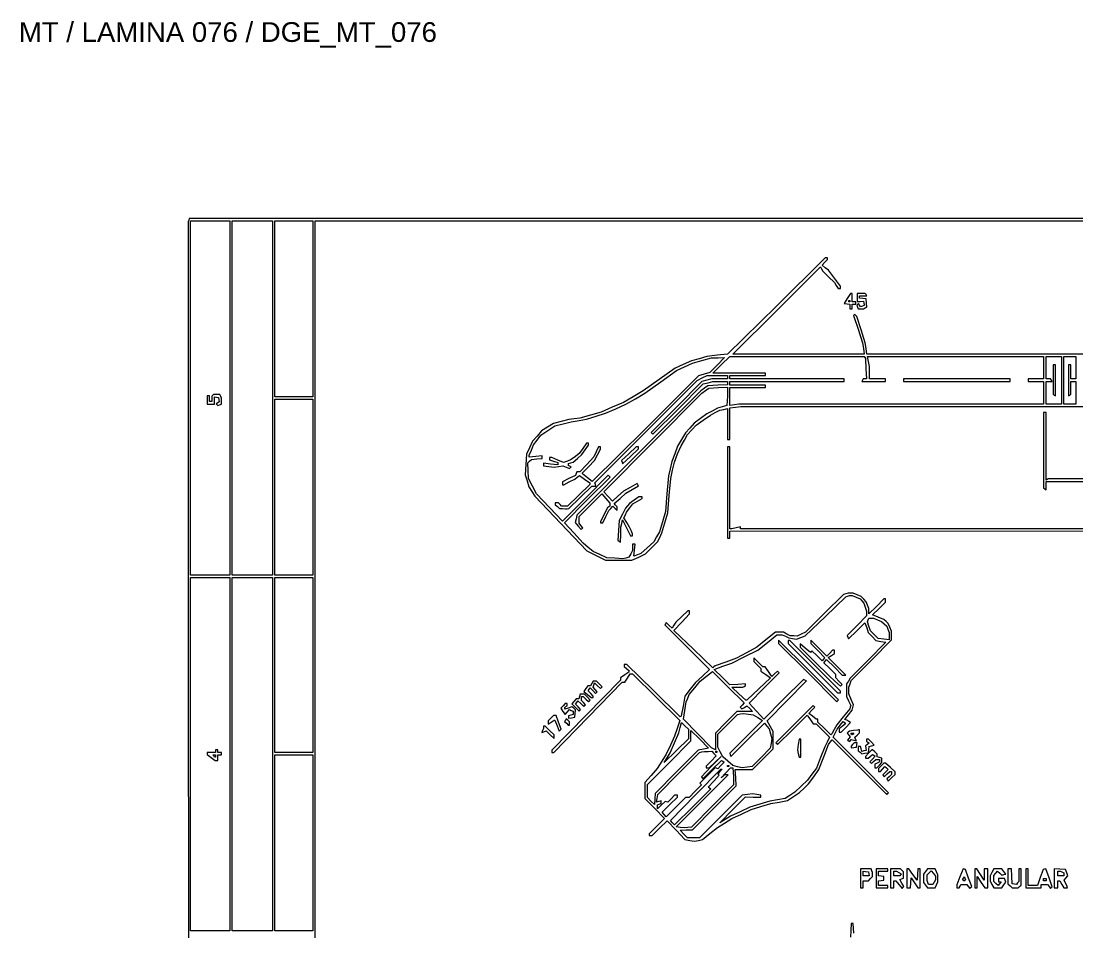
# Paper-space layout 'AN-20-DGE-076' of a CAD drawing. Header units: metres, sheet in millimetres. Extents: x 12 to 194, y 4 to 291.
# Drawn here: x 12.2 to 124.6, y 194.4 to 291.3 of the extents above; entities that cross this region are included whole.
import ezdxf

# ---------------------------------------------------------------- set-up
doc = ezdxf.new("R2010")
doc.units = ezdxf.units.M
doc.layers.add('DGE_CONTORNOS', color=7, linetype='Continuous', lineweight=0)
doc.layers.add('DGE_DATOS', color=7, linetype='Continuous', lineweight=0)
doc.styles.add('DGE_ARIAL', font='arial.ttf')

# ---------------------------------------------------------------- blocks, each defined once
blk = doc.blocks.new('LP_REF_DGE_MT_076')
at = {"layer": 'DGE_CONTORNOS'}
for points in [[(30.08, 270.09), (30.02, 269.93), (30.05, 147.57), (30.09, 25.21), (111.95, 25.17), (193.81, 25.14), (193.81, 147.7), (193.81, 270.25), (111.98, 270.25), (30.14, 270.25)], [(34.45, 251.15), (34.45, 232.31), (32.36, 232.31), (30.28, 232.31), (30.28, 251.15), (30.28, 270), (32.36, 270), (34.45, 270)], [(39, 251.15), (39, 232.31), (36.85, 232.31), (34.7, 232.31), (34.7, 251.15), (34.7, 270), (36.85, 270), (39, 270)], [(43.3, 260.64), (43.3, 251.28), (41.28, 251.28), (39.26, 251.28), (39.26, 260.64), (39.26, 270), (41.28, 270), (43.3, 270)], [(193.56, 165.78), (193.56, 61.57), (118.56, 61.57), (43.56, 61.57), (43.56, 165.78), (43.56, 270), (118.56, 270), (193.56, 270)], [(100.19, 261.74), (99.84, 261.21), (100.16, 261.17), (100.47, 261.13), (100.47, 260.88), (100.47, 260.64), (100.6, 260.64), (100.72, 260.64), (100.72, 260.89), (100.72, 261.14), (100.91, 261.14), (101.1, 261.14), (101.1, 261.27), (101.1, 261.4), (100.91, 261.4), (100.72, 261.4), (100.72, 261.84), (100.72, 262.28), (100.63, 262.28), (100.53, 262.28)], [(101.23, 261.85), (101.23, 261.41), (101.57, 261.44), (101.91, 261.46), (101.96, 261.24), (102.01, 261.02), (101.79, 260.93), (101.58, 260.85), (101.48, 261.03), (101.37, 261.2), (101.28, 261.11), (101.2, 261.03), (101.27, 260.83), (101.35, 260.64), (101.64, 260.64), (101.92, 260.64), (102.09, 260.75), (102.26, 260.85), (102.22, 261.28), (102.18, 261.71), (101.83, 261.75), (101.48, 261.79), (101.48, 261.91), (101.48, 262.03), (101.87, 262.03), (102.26, 262.03), (102.18, 262.16), (102.1, 262.28), (101.66, 262.28), (101.23, 262.28)], [(100.47, 261.46), (100.47, 261.4), (100.41, 261.4), (100.34, 261.4), (100.34, 261.46), (100.34, 261.52), (100.41, 261.52), (100.47, 261.52)], [(86.33, 254.66), (85.54, 253.86), (84.94, 253.69), (84.34, 253.52), (78.69, 247.89), (73.04, 242.26), (72.53, 242.67), (72.01, 243.08), (72.01, 243.14), (72.01, 243.19), (72.65, 243.85), (73.29, 244.51), (73.6, 245.11), (73.91, 245.7), (73.91, 245.84), (73.91, 245.97), (73.8, 245.97), (73.7, 245.97), (73.46, 245.43), (73.21, 244.9), (72.47, 244.1), (71.73, 243.31), (71.57, 243.31), (71.41, 243.31), (71.34, 243.12), (71.26, 242.93), (70.56, 242.59), (69.86, 242.25), (69.86, 242.08), (69.86, 241.92), (69.93, 241.92), (70, 241.92), (70.59, 242.23), (71.19, 242.53), (71.44, 242.72), (71.69, 242.91), (72.23, 242.52), (72.77, 242.13), (72.77, 242.05), (72.77, 241.97), (71.59, 240.8), (70.4, 239.64), (70.09, 239.64), (69.77, 239.64), (69.61, 239.83), (69.45, 240.02), (69.28, 240.02), (69.1, 240.02), (69.1, 239.92), (69.1, 239.81), (69.33, 239.61), (69.55, 239.41), (69.86, 239.39), (70.18, 239.36), (70.35, 239.38), (70.53, 239.39), (71.75, 240.59), (72.98, 241.79), (73.2, 241.79), (73.43, 241.79), (73.37, 241.96), (73.3, 242.13), (78.76, 247.58), (84.22, 253.02), (84.75, 253.29), (85.28, 253.55), (86.36, 253.55), (87.44, 253.55), (87.44, 253.37), (87.44, 253.18), (86.61, 253.18), (85.78, 253.18), (85.24, 253.04), (84.7, 252.9), (82, 250.2), (79.3, 247.49), (79.39, 247.4), (79.48, 247.31), (82.17, 249.98), (84.85, 252.65), (85.36, 252.78), (85.86, 252.92), (86.65, 252.92), (87.44, 252.92), (87.44, 252.75), (87.44, 252.57), (86.39, 252.52), (85.34, 252.46), (84.97, 252.2), (84.6, 251.93), (77.99, 245.31), (71.39, 238.69), (71.31, 238.3), (71.23, 237.91), (71.55, 237.54), (71.86, 237.18), (71.96, 237.27), (72.05, 237.36), (71.84, 237.6), (71.63, 237.83), (71.63, 238.19), (71.63, 238.54), (72.84, 239.76), (74.05, 240.97), (74.48, 240.48), (74.92, 239.98), (74.92, 239.82), (74.92, 239.66), (74.79, 239.58), (74.66, 239.5), (74.29, 238.75), (73.91, 238.01), (73.91, 237.94), (73.91, 237.87), (74.03, 237.87), (74.16, 237.87), (74.49, 238.54), (74.82, 239.2), (75.02, 239.42), (75.22, 239.64), (75.45, 239.43), (75.68, 239.22), (75.68, 239.41), (75.68, 239.59), (75.52, 239.76), (75.36, 239.92), (76, 240.48), (76.63, 241.05), (77.29, 241.43), (77.96, 241.81), (77.89, 241.93), (77.81, 242.05), (77.08, 241.65), (76.35, 241.25), (75.77, 240.71), (75.19, 240.17), (74.72, 240.68), (74.26, 241.19), (79.49, 246.43), (84.72, 251.67), (85.09, 251.94), (85.46, 252.21), (86.46, 252.27), (87.45, 252.32), (87.42, 251.34), (87.38, 250.36), (86.87, 250.21), (86.37, 250.06), (85.8, 249.77), (85.23, 249.48), (84.55, 248.97), (83.88, 248.47), (83.41, 247.96), (82.95, 247.45), (82.54, 246.74), (82.13, 246.03), (81.82, 245.21), (81.51, 244.39), (81.33, 243.63), (81.14, 242.87), (80.99, 240.97), (80.84, 239.07), (80.52, 238), (80.2, 236.92), (79.89, 236.39), (79.58, 235.86), (78.9, 235.23), (78.22, 234.61), (77.84, 234.48), (77.47, 234.35), (77.54, 234.97), (77.61, 235.6), (77.47, 235.6), (77.32, 235.6), (77.32, 235.27), (77.32, 234.95), (77.13, 234.58), (76.94, 234.21), (76.62, 234.13), (76.29, 234.05), (75.44, 234.11), (74.58, 234.17), (73.86, 234.5), (73.14, 234.83), (72.6, 235.27), (72.07, 235.71), (71.07, 236.8), (70.08, 237.89), (72.5, 240.32), (74.93, 242.75), (74.84, 242.85), (74.74, 242.94), (72.31, 240.51), (69.87, 238.07), (68.48, 239.52), (67.09, 240.97), (66.67, 241.78), (66.26, 242.6), (66.22, 243.43), (66.17, 244.27), (66.37, 244.44), (66.57, 244.61), (67.14, 244.67), (67.71, 244.73), (67.71, 244.86), (67.71, 244.99), (67.02, 244.92), (66.32, 244.85), (66.32, 244.95), (66.32, 245.06), (66.56, 245.61), (66.8, 246.16), (67.19, 246.69), (67.58, 247.21), (68.31, 247.71), (69.04, 248.2), (69.93, 248.41), (70.81, 248.62), (71.63, 248.76), (72.44, 248.9), (73.45, 249.21), (74.46, 249.53), (75.55, 250.01), (76.63, 250.49), (77.64, 251.08), (78.65, 251.68), (80.33, 252.88), (82, 254.07), (82.86, 254.46), (83.71, 254.85), (84.72, 255.14), (85.74, 255.43), (86.43, 255.44), (87.12, 255.45)], [(102.04, 255.47), (102.11, 255.36), (102.16, 254.27), (102.22, 253.18), (102.05, 253.18), (101.88, 253.18), (101.8, 253.05), (101.72, 252.92), (102.99, 252.92), (104.26, 252.92), (104.26, 253.05), (104.26, 253.18), (103.4, 253.18), (102.54, 253.18), (102.54, 253.84), (102.54, 254.5), (102.43, 255.04), (102.33, 255.58), (111.71, 255.58), (121.09, 255.58), (121.09, 254.38), (121.09, 253.18), (120.26, 253.18), (119.44, 253.18), (119.44, 253.05), (119.44, 252.92), (120.26, 252.92), (121.09, 252.92), (121.09, 251.72), (121.09, 250.52), (104.87, 250.52), (88.64, 250.52), (88.17, 250.44), (87.7, 250.36), (87.7, 251.32), (87.7, 252.29), (89.59, 252.29), (91.49, 252.29), (91.49, 252.42), (91.49, 252.54), (89.59, 252.54), (87.7, 252.54), (87.7, 252.73), (87.7, 252.92), (93.77, 252.92), (99.84, 252.92), (99.84, 253.05), (99.84, 253.18), (93.77, 253.18), (87.7, 253.18), (87.7, 253.37), (87.7, 253.55), (89.59, 253.55), (91.49, 253.55), (91.49, 253.68), (91.49, 253.81), (88.68, 253.81), (85.86, 253.81), (86.76, 254.7), (87.67, 255.58), (94.82, 255.58), (101.97, 255.58)], [(122.98, 253.05), (122.98, 250.52), (122.16, 250.52), (121.34, 250.52), (121.34, 251.72), (121.34, 252.92), (121.66, 252.92), (121.99, 252.92), (121.91, 253.05), (121.83, 253.18), (121.58, 253.18), (121.34, 253.18), (121.34, 254.38), (121.34, 255.58), (122.16, 255.58), (122.98, 255.58)], [(124.5, 254.38), (124.5, 253.18), (124.25, 253.18), (123.99, 253.18), (123.99, 253.93), (123.99, 254.69), (123.87, 254.69), (123.74, 254.69), (123.74, 253.04), (123.74, 251.39), (123.87, 251.47), (123.99, 251.55), (123.99, 252.23), (123.99, 252.92), (124.25, 252.92), (124.5, 252.92), (124.5, 251.72), (124.5, 250.52), (123.87, 250.52), (123.24, 250.52), (123.24, 253.05), (123.24, 255.58), (123.87, 255.58), (124.5, 255.58)], [(122.1, 253.12), (122.1, 251.55), (122.22, 251.47), (122.35, 251.39), (122.35, 253.04), (122.35, 254.69), (122.22, 254.69), (122.1, 254.69)], [(106.16, 253.05), (106.16, 252.92), (111.85, 252.92), (117.54, 252.92), (117.54, 253.05), (117.54, 253.18), (111.85, 253.18), (106.16, 253.18)], [(32.64, 251.45), (32.55, 251.36), (32.55, 251.07), (32.55, 250.77), (32.43, 250.77), (32.3, 250.77), (32.3, 251.09), (32.3, 251.4), (32.17, 251.4), (32.05, 251.4), (32.05, 250.96), (32.05, 250.52), (32.43, 250.52), (32.81, 250.52), (32.81, 250.91), (32.81, 251.3), (33.03, 251.25), (33.25, 251.21), (33.29, 250.98), (33.34, 250.74), (33.17, 250.64), (33, 250.53), (33.09, 250.45), (33.17, 250.36), (33.37, 250.44), (33.56, 250.51), (33.56, 250.82), (33.56, 251.13), (33.49, 251.33), (33.41, 251.53), (33.07, 251.53), (32.72, 251.53)], [(43.3, 241.67), (43.3, 232.31), (41.28, 232.31), (39.26, 232.31), (39.26, 241.67), (39.26, 251.03), (41.28, 251.03), (43.3, 251.03)], [(72.05, 245.79), (71.66, 245.24), (71.24, 244.93), (70.81, 244.62), (70.4, 244.45), (69.99, 244.29), (69.36, 244.56), (68.74, 244.83), (68.61, 244.83), (68.47, 244.83), (68.47, 244.71), (68.47, 244.59), (68.91, 244.45), (69.36, 244.3), (69.36, 244.17), (69.36, 244.04), (68.6, 244.12), (67.84, 244.21), (67.84, 244.08), (67.84, 243.96), (68.41, 243.87), (68.98, 243.79), (69.44, 243.87), (69.89, 243.96), (70.26, 243.81), (70.63, 243.66), (70.72, 243.75), (70.81, 243.85), (70.65, 243.91), (70.5, 243.96), (70.5, 244.07), (70.5, 244.18), (70.76, 244.26), (71.02, 244.34), (71.47, 244.74), (71.93, 245.14), (72.29, 245.64), (72.65, 246.13), (72.65, 246.24), (72.65, 246.35), (72.54, 246.35), (72.44, 246.35)], [(76.93, 245.23), (76.15, 244.5), (76.21, 244.33), (76.26, 244.16), (77.11, 244.95), (77.96, 245.74), (77.96, 245.85), (77.96, 245.97), (77.83, 245.97), (77.71, 245.97)], [(77.5, 240.29), (77.01, 239.93), (76.8, 239.69), (76.59, 239.45), (76.25, 238.79), (75.91, 238.12), (75.84, 237.07), (75.77, 236.01), (75.92, 235.92), (76.06, 235.83), (76.08, 236.63), (76.09, 237.43), (76.17, 237.81), (76.26, 238.19), (76.68, 237.33), (77.11, 236.48), (77.22, 236.48), (77.32, 236.48), (77.32, 236.6), (77.32, 236.72), (77.17, 237.08), (77.02, 237.43), (76.72, 237.92), (76.41, 238.41), (76.56, 238.72), (76.7, 239.03), (77.03, 239.47), (77.36, 239.9), (77.85, 240.17), (78.34, 240.45), (78.34, 240.55), (78.34, 240.65), (78.17, 240.65), (78, 240.65)], [(34.45, 213.27), (34.45, 194.49), (32.36, 194.49), (30.28, 194.49), (30.28, 213.27), (30.28, 232.05), (32.36, 232.05), (34.45, 232.05)], [(39, 213.27), (39, 194.49), (36.85, 194.49), (34.7, 194.49), (34.7, 213.27), (34.7, 232.05), (36.85, 232.05), (39, 232.05)], [(43.3, 222.76), (43.3, 213.46), (41.28, 213.46), (39.26, 213.46), (39.26, 222.76), (39.26, 232.05), (41.28, 232.05), (43.3, 232.05)], [(100.03, 230.32), (99.77, 230.26), (97.75, 228.26), (95.73, 226.26), (95.28, 226.04), (94.84, 225.81), (94.48, 225.84), (94.12, 225.86), (93.76, 226.05), (93.4, 226.24), (92.96, 226.24), (92.53, 226.24), (91.53, 225.44), (90.54, 224.64), (89.47, 224.05), (88.39, 223.47), (87.25, 223.06), (86.12, 222.66), (85.99, 222.56), (85.86, 222.47), (83.8, 224.45), (81.73, 226.44), (82.56, 227.31), (83.4, 228.19), (83.4, 228.35), (83.4, 228.51), (83.3, 228.51), (83.21, 228.51), (82.57, 227.91), (81.94, 227.31), (81.73, 226.99), (81.53, 226.68), (81.21, 226.97), (80.89, 227.27), (80.82, 227.15), (80.75, 227.04), (83.14, 224.65), (85.53, 222.27), (84.78, 221.58), (84.02, 220.9), (83.47, 220.17), (82.91, 219.45), (82.71, 218.39), (82.51, 217.34), (82.46, 217.29), (82.41, 217.24), (79.57, 220.03), (76.72, 222.82), (76.58, 222.82), (76.44, 222.82), (76.44, 222.71), (76.44, 222.61), (76.69, 222.38), (76.95, 222.15), (76.94, 222.07), (76.94, 222), (76.5, 221.7), (76.06, 221.4), (76.06, 221.28), (76.06, 221.15), (72.39, 217.42), (68.72, 213.68), (68.72, 213.57), (68.72, 213.46), (68.84, 213.46), (68.96, 213.46), (72.59, 217.19), (76.23, 220.92), (76.37, 220.93), (76.5, 220.93), (76.79, 221.37), (77.07, 221.81), (77.21, 221.81), (77.34, 221.81), (79.85, 219.33), (82.36, 216.86), (82.07, 216.01), (81.79, 215.17), (81.35, 214.21), (80.91, 213.26), (80.43, 212.51), (79.95, 211.75), (79.3, 211.01), (78.65, 210.26), (78.65, 209.4), (78.65, 208.54), (79.7, 207.49), (80.74, 206.44), (79.92, 205.62), (79.1, 204.81), (79.1, 204.71), (79.1, 204.61), (79.25, 204.61), (79.4, 204.61), (80.21, 205.4), (81.01, 206.19), (81.96, 205.19), (82.91, 204.19), (83.41, 204.1), (83.92, 204.01), (84.35, 204.1), (84.78, 204.2), (85.57, 204.83), (86.37, 205.46), (87.13, 205.94), (87.89, 206.42), (88.92, 206.89), (89.95, 207.37), (91, 207.69), (92.06, 208.01), (92.94, 208.17), (93.81, 208.33), (94.45, 208.76), (95.09, 209.19), (95.58, 209.65), (96.07, 210.11), (96.62, 210.87), (97.17, 211.64), (97.68, 212.97), (98.19, 214.3), (98.38, 214.54), (98.56, 214.79), (101.47, 211.89), (104.38, 208.98), (104.48, 209.08), (104.57, 209.17), (101.62, 212.12), (98.67, 215.07), (98.9, 215.5), (99.12, 215.93), (99.43, 216.35), (99.75, 216.76), (99.88, 216.63), (100.01, 216.51), (99.67, 216.24), (99.33, 215.97), (99.33, 215.79), (99.33, 215.61), (99.43, 215.61), (99.53, 215.61), (100.03, 216.12), (100.53, 216.63), (100.34, 216.75), (100.15, 216.87), (100.03, 216.92), (99.91, 216.96), (100.31, 217.45), (100.7, 217.95), (100.78, 218.23), (100.86, 218.51), (100.6, 219.1), (100.34, 219.69), (100.34, 220.05), (100.34, 220.4), (100.48, 220.76), (100.61, 221.11), (102.76, 223.27), (104.9, 225.42), (104.9, 225.9), (104.9, 226.37), (104.72, 226.78), (104.55, 227.18), (104.31, 227.4), (104.07, 227.61), (103.47, 227.84), (102.87, 228.08), (103.57, 228.77), (104.26, 229.45), (104.26, 229.62), (104.26, 229.78), (104.17, 229.78), (104.08, 229.78), (103.29, 228.99), (102.49, 228.2), (102.49, 228.48), (102.49, 228.75), (102.34, 229.11), (102.19, 229.46), (101.93, 229.76), (101.67, 230.05), (101.25, 230.23), (100.82, 230.41), (100.55, 230.4), (100.28, 230.38)], [(101.12, 229.98), (101.55, 229.8), (101.75, 229.57), (101.95, 229.33), (102.1, 228.91), (102.24, 228.48), (102.24, 228.23), (102.24, 227.98), (101.22, 226.93), (100.19, 225.88), (100.25, 225.71), (100.3, 225.54), (101.19, 226.4), (102.07, 227.25), (102.25, 226.72), (102.42, 226.2), (102.82, 225.78), (103.21, 225.36), (103.75, 225.27), (104.29, 225.19), (102.4, 223.28), (100.5, 221.37), (100.3, 221.05), (100.09, 220.74), (100.09, 220.07), (100.09, 219.4), (100.33, 218.93), (100.56, 218.46), (100.5, 218.27), (100.44, 218.08), (99.76, 217.23), (99.08, 216.38), (98.8, 215.9), (98.53, 215.42), (98.48, 215.37), (98.44, 215.31), (97.75, 215.99), (97.06, 216.68), (97.06, 216.84), (97.06, 217), (96.96, 217), (96.87, 217), (96.49, 217.31), (96.11, 217.61), (96.41, 217.94), (96.72, 218.27), (96.63, 218.36), (96.54, 218.45), (94.56, 216.47), (92.58, 214.48), (92.67, 214.39), (92.76, 214.3), (94.34, 215.87), (95.91, 217.43), (95.95, 217.38), (96, 217.32), (96.28, 216.91), (96.57, 216.5), (96.71, 216.5), (96.86, 216.5), (97.58, 215.78), (98.3, 215.07), (98.05, 214.56), (97.79, 214.06), (97.35, 212.92), (96.91, 211.79), (96.43, 211.14), (95.95, 210.49), (95.27, 209.85), (94.59, 209.21), (94.08, 208.88), (93.58, 208.56), (92.76, 208.41), (91.93, 208.26), (90.87, 207.94), (89.81, 207.62), (88.78, 207.15), (87.76, 206.68), (87.19, 206.33), (86.62, 205.97), (87.98, 207.35), (89.34, 208.72), (90.16, 208.71), (90.98, 208.7), (90.98, 208.8), (90.98, 208.9), (90.54, 208.98), (90.1, 209.06), (89.56, 208.98), (89.01, 208.9), (86.74, 206.63), (84.47, 204.36), (83.83, 204.36), (83.19, 204.36), (82.79, 204.77), (82.4, 205.18), (83.05, 205.21), (83.71, 205.23), (86.03, 207.57), (88.36, 209.9), (88.31, 210.76), (88.26, 211.63), (89.18, 211.63), (90.1, 211.63), (91.2, 212.74), (92.31, 213.84), (92.31, 214.76), (92.31, 215.68), (91.98, 216.24), (91.66, 216.81), (93.75, 218.95), (95.85, 221.08), (95.68, 221.15), (95.51, 221.21), (93.4, 219.11), (91.3, 217.01), (90.52, 217.86), (89.74, 218.71), (91.34, 220.32), (92.93, 221.93), (92.84, 222.02), (92.75, 222.11), (92.45, 221.82), (92.15, 221.54), (91.79, 222.05), (91.43, 222.56), (91.31, 222.57), (91.18, 222.57), (90.71, 223.04), (90.23, 223.51), (90.23, 223.31), (90.23, 223.12), (90.6, 222.76), (90.98, 222.39), (90.98, 222.25), (90.98, 222.1), (91.5, 221.74), (92.03, 221.38), (90.78, 220.21), (89.53, 219.04), (89.46, 219.03), (89.38, 219.03), (88.64, 219.7), (87.9, 220.38), (88.48, 220.39), (89.07, 220.4), (89.21, 220.48), (89.34, 220.56), (89.34, 220.65), (89.34, 220.75), (88.52, 220.69), (87.7, 220.64), (86.86, 221.46), (86.01, 222.28), (86.95, 222.62), (87.89, 222.96), (89.28, 223.65), (90.67, 224.34), (91.68, 225.16), (92.69, 225.97), (92.98, 225.98), (93.27, 225.98), (93.62, 225.81), (93.96, 225.64), (94.36, 225.56), (94.77, 225.49), (95.23, 225.68), (95.7, 225.87), (97.86, 227.93), (100.03, 229.99), (100.22, 230.06), (100.41, 230.14), (100.55, 230.15), (100.69, 230.16)], [(103.4, 227.57), (103.82, 227.38), (104.1, 227.14), (104.39, 226.89), (104.52, 226.56), (104.64, 226.22), (104.64, 225.83), (104.64, 225.44), (104.06, 225.51), (103.48, 225.58), (103.07, 225.98), (102.66, 226.38), (102.49, 226.87), (102.33, 227.36), (102.41, 227.55), (102.49, 227.75), (102.73, 227.75), (102.97, 227.75)], [(92.88, 225.22), (92.88, 225.03), (95.98, 221.94), (99.07, 218.85), (99.16, 218.94), (99.26, 219.04), (96.07, 222.23), (92.88, 225.41)], [(93.89, 225.19), (93.89, 225.03), (96.52, 222.41), (99.14, 219.79), (99.3, 219.79), (99.46, 219.79), (99.46, 219.88), (99.46, 219.98), (96.77, 222.66), (94.08, 225.35), (93.99, 225.35), (93.89, 225.35)], [(96.3, 225.22), (96.3, 225.03), (97.05, 224.28), (97.81, 223.53), (97.66, 223.36), (97.52, 223.19), (96.97, 223.72), (96.43, 224.26), (96.35, 224.18), (96.26, 224.1), (95.71, 224.55), (95.16, 225), (95.16, 224.83), (95.16, 224.65), (96.71, 223.12), (98.26, 221.59), (98.86, 221.05), (99.46, 220.51), (99.55, 220.59), (99.63, 220.67), (99.29, 221.03), (98.95, 221.38), (98.95, 221.57), (98.95, 221.76), (98.32, 222.38), (97.7, 222.99), (97.84, 223.17), (97.98, 223.34), (98.82, 222.51), (99.65, 221.68), (99.84, 221.68), (100.02, 221.68), (99.09, 222.62), (98.16, 223.55), (98.49, 223.77), (98.83, 223.99), (98.83, 224.16), (98.83, 224.34), (98.72, 224.34), (98.62, 224.34), (98.32, 224.02), (98.02, 223.7), (97.16, 224.55), (96.3, 225.41)], [(89, 218.49), (88.79, 218.27), (88.88, 218.18), (88.97, 218.09), (89.24, 218.25), (89.5, 218.42), (89.8, 218.11), (90.11, 217.81), (89.27, 217.81), (88.44, 217.81), (87.29, 216.66), (86.14, 215.51), (86.14, 214.62), (86.14, 213.73), (85.94, 213.84), (85.74, 213.95), (84.24, 215.47), (82.74, 217), (82.89, 217.92), (83.04, 218.84), (83.21, 219.22), (83.37, 219.6), (83.95, 220.32), (84.53, 221.04), (85.19, 221.56), (85.84, 222.08), (87.52, 220.4), (89.21, 218.72)], [(73, 220.8), (72.84, 220.54), (72.69, 220.54), (72.55, 220.54), (72.35, 220.24), (72.15, 219.93), (72.53, 219.61), (72.92, 219.28), (73.03, 219.28), (73.15, 219.28), (73.15, 219.37), (73.15, 219.45), (72.89, 219.74), (72.62, 220.02), (72.71, 220.17), (72.8, 220.31), (73.1, 220.03), (73.4, 219.74), (73.49, 219.83), (73.57, 219.91), (73.35, 220.16), (73.12, 220.41), (73.2, 220.62), (73.28, 220.84), (73.6, 220.54), (73.91, 220.25), (73.99, 220.33), (74.08, 220.42), (73.78, 220.74), (73.49, 221.05), (73.32, 221.05), (73.15, 221.05)], [(71.67, 219.41), (71.6, 219.15), (71.46, 219.15), (71.31, 219.15), (71.08, 218.88), (70.85, 218.62), (71.24, 218.23), (71.63, 217.84), (71.71, 217.93), (71.8, 218.02), (71.53, 218.3), (71.27, 218.59), (71.38, 218.77), (71.49, 218.96), (71.82, 218.65), (72.14, 218.35), (72.22, 218.44), (72.31, 218.52), (72.1, 218.75), (71.89, 218.98), (71.89, 219.2), (71.89, 219.41), (71.97, 219.41), (72.06, 219.41), (72.35, 219.13), (72.64, 218.86), (72.73, 218.94), (72.81, 219.03), (72.52, 219.34), (72.22, 219.66), (71.98, 219.66), (71.74, 219.66)], [(69.93, 218.4), (69.7, 218.15), (69.92, 217.82), (70.14, 217.49), (70.38, 217.75), (70.62, 218.01), (70.81, 217.93), (71, 217.86), (71, 217.67), (71, 217.49), (70.75, 217.42), (70.5, 217.35), (70.5, 217.23), (70.5, 217.11), (70.84, 217.15), (71.19, 217.19), (71.23, 217.58), (71.27, 217.97), (71.06, 218.15), (70.85, 218.32), (70.49, 218.18), (70.12, 218.04), (70.12, 218.15), (70.12, 218.25), (70.24, 218.33), (70.37, 218.41), (70.37, 218.53), (70.37, 218.65), (70.26, 218.65), (70.16, 218.65)], [(68.62, 217.09), (68.35, 216.8), (68.35, 216.63), (68.35, 216.47), (68.66, 216.67), (68.97, 216.88), (69.02, 216.88), (69.07, 216.88), (69.29, 216.3), (69.51, 215.72), (69.62, 215.83), (69.73, 215.93), (69.46, 216.66), (69.19, 217.38), (69.04, 217.38), (68.9, 217.38)], [(70.18, 216.88), (70.1, 216.75), (70.29, 216.56), (70.48, 216.37), (70.55, 216.37), (70.62, 216.37), (70.62, 216.55), (70.62, 216.72), (70.44, 216.87), (70.26, 217.02)], [(90.65, 217.16), (91.15, 216.85), (89.41, 215.11), (87.67, 213.37), (87.73, 213.19), (87.79, 213.02), (89.58, 214.79), (91.38, 216.56), (91.62, 216.26), (91.87, 215.97), (92.01, 215.45), (92.15, 214.93), (92.07, 214.42), (91.99, 213.91), (91.02, 212.93), (90.05, 211.95), (89.53, 211.87), (89.01, 211.8), (88.5, 211.93), (88, 212.07), (87.46, 212.53), (86.93, 212.98), (86.66, 213.5), (86.4, 214.02), (86.4, 214.71), (86.41, 215.4), (87.46, 216.45), (88.5, 217.5), (88.83, 217.55), (89.15, 217.59), (89.66, 217.53), (90.16, 217.47)], [(67.84, 216.13), (67.84, 216.01), (67.75, 215.79), (67.67, 215.57), (67.9, 215.66), (68.13, 215.75), (68.56, 215.34), (68.98, 214.93), (68.98, 215.12), (68.98, 215.31), (68.5, 215.78), (68.02, 216.24), (67.93, 216.24), (67.84, 216.24)], [(84.88, 213.8), (84.32, 213.7), (82.02, 211.39), (79.72, 209.09), (79.69, 208.5), (79.66, 207.91), (79.29, 208.28), (78.92, 208.65), (78.91, 209.34), (78.91, 210.04), (81.21, 212.36), (83.52, 214.68), (83.52, 215.24), (83.52, 215.8), (84.48, 214.85), (85.43, 213.91)], [(83.27, 215.43), (83.27, 214.91), (81.99, 213.65), (80.71, 212.39), (81.02, 212.89), (81.33, 213.4), (81.78, 214.47), (82.24, 215.55), (82.39, 216.09), (82.55, 216.63), (82.91, 216.29), (83.27, 215.94)], [(100.85, 215.77), (100.41, 215.72), (100.29, 215.61), (100.18, 215.5), (100.34, 215.3), (100.5, 215.11), (100.35, 214.93), (100.2, 214.75), (100.33, 214.67), (100.45, 214.6), (100.52, 214.71), (100.6, 214.83), (100.87, 214.76), (101.15, 214.69), (101.07, 214.88), (100.99, 215.08), (101.24, 215.3), (101.48, 215.53), (101.48, 215.7), (101.48, 215.87), (101.39, 215.85), (101.29, 215.82)], [(94.96, 214.3), (94.88, 213.74), (94.97, 213.35), (95.05, 212.96), (95.14, 212.96), (95.23, 212.96), (95.24, 213.91), (95.24, 214.85), (95.15, 214.85), (95.05, 214.85)], [(100.81, 215.4), (100.72, 215.32), (100.64, 215.4), (100.55, 215.49), (100.72, 215.49), (100.89, 215.49)], [(102.24, 214.73), (102.24, 214.62), (102.39, 214.53), (102.53, 214.44), (102.33, 214.29), (102.13, 214.14), (102.16, 213.9), (102.18, 213.66), (101.95, 213.61), (101.72, 213.57), (101.65, 213.83), (101.58, 214.09), (101.47, 214.09), (101.36, 214.09), (101.36, 213.86), (101.36, 213.62), (101.54, 213.47), (101.72, 213.32), (102.07, 213.36), (102.43, 213.4), (102.47, 213.73), (102.51, 214.07), (102.78, 214.14), (103.05, 214.21), (102.75, 214.53), (102.45, 214.85), (102.35, 214.85), (102.24, 214.85)], [(32.93, 213.59), (32.93, 213.46), (32.49, 213.46), (32.05, 213.46), (32.05, 213.34), (32.05, 213.22), (32.47, 212.9), (32.89, 212.58), (33.04, 212.58), (33.18, 212.58), (33.18, 212.89), (33.18, 213.21), (33.37, 213.21), (33.56, 213.21), (33.56, 213.34), (33.56, 213.46), (33.37, 213.46), (33.18, 213.46), (33.18, 213.59), (33.18, 213.72), (33.06, 213.72), (32.93, 213.72)], [(85.99, 213.33), (86.22, 213.08), (85.7, 212.54), (85.17, 212), (85.17, 211.91), (85.17, 211.82), (85.32, 211.82), (85.47, 211.82), (86.11, 212.42), (86.75, 213.02), (85.7, 211.94), (84.65, 210.86), (84.74, 210.76), (84.84, 210.67), (85.81, 211.64), (86.78, 212.61), (86.93, 212.52), (87.08, 212.42), (86.74, 212.07), (86.4, 211.71), (86.26, 211.77), (86.11, 211.82), (85.3, 211), (84.49, 210.18), (84.58, 210.09), (84.67, 210), (84, 209.33), (83.34, 208.66), (83.15, 208.66), (82.96, 208.66), (81.94, 207.64), (80.91, 206.62), (80.7, 206.86), (80.49, 207.09), (81.31, 207.9), (82.13, 208.71), (82.13, 208.81), (82.13, 208.91), (81.96, 208.91), (81.8, 208.91), (81.43, 208.53), (81.07, 208.15), (80.94, 208.2), (80.8, 208.25), (80.39, 207.86), (79.98, 207.47), (79.98, 207.67), (79.98, 207.87), (80.17, 207.94), (80.36, 208.02), (80.36, 208.16), (80.36, 208.31), (80.11, 208.24), (79.87, 208.18), (79.94, 208.57), (80.01, 208.97), (82.23, 211.21), (84.46, 213.45), (84.72, 213.5), (84.98, 213.55), (85.37, 213.57), (85.76, 213.59)], [(86.3, 213.53), (86.3, 213.46), (86.24, 213.46), (86.18, 213.46), (86.18, 213.53), (86.18, 213.59), (86.24, 213.59), (86.3, 213.59)], [(100.75, 214.29), (100.6, 214.11), (100.6, 214.03), (100.6, 213.95), (100.88, 213.99), (101.16, 214.03), (101.21, 214.25), (101.25, 214.47), (101.08, 214.47), (100.91, 214.46)], [(102.45, 213.36), (102.11, 213.01), (102.11, 212.92), (102.11, 212.83), (102.26, 212.83), (102.41, 212.83), (102.63, 213.03), (102.86, 213.23), (103, 213.15), (103.15, 213.06), (102.86, 212.75), (102.58, 212.45), (102.66, 212.37), (102.75, 212.28), (102.98, 212.49), (103.21, 212.7), (103.42, 212.7), (103.63, 212.7), (103.63, 212.58), (103.63, 212.46), (103.38, 212.32), (103.13, 212.19), (103.13, 212), (103.13, 211.82), (103.23, 211.82), (103.33, 211.82), (103.61, 212.11), (103.88, 212.4), (103.88, 212.63), (103.88, 212.85), (103.63, 212.92), (103.38, 212.99), (103.38, 213.13), (103.38, 213.28), (103.12, 213.5), (102.87, 213.72), (102.83, 213.72), (102.79, 213.72)], [(32.93, 213.08), (32.93, 212.96), (32.88, 212.96), (32.82, 212.96), (32.74, 213.08), (32.66, 213.21), (32.8, 213.21), (32.93, 213.21)], [(43.3, 203.85), (43.3, 194.49), (41.28, 194.49), (39.26, 194.49), (39.26, 203.85), (39.26, 213.21), (41.28, 213.21), (43.3, 213.21)], [(86.62, 211.44), (86.39, 211.18), (86.47, 211.1), (86.56, 211.02), (85.97, 210.39), (85.38, 209.77), (85.52, 209.68), (85.67, 209.59), (83.73, 207.67), (81.8, 205.74), (81.58, 205.98), (81.36, 206.22), (84.04, 208.96), (86.71, 211.69), (86.78, 211.69), (86.85, 211.69)], [(88.06, 210.91), (88.09, 210.01), (85.85, 207.76), (83.61, 205.51), (83.22, 205.47), (82.83, 205.43), (82.4, 205.48), (81.97, 205.53), (84.74, 208.29), (87.5, 211.06), (87.31, 211.06), (87.11, 211.06), (86.93, 210.9), (86.75, 210.74), (87.25, 211.28), (87.75, 211.82), (87.89, 211.82), (88.02, 211.82)], [(87.57, 212.01), (87.57, 211.94), (87.51, 211.94), (87.44, 211.94), (87.44, 212.01), (87.44, 212.07), (87.51, 212.07), (87.57, 212.07)], [(103.78, 212.03), (103.51, 211.74), (103.51, 211.59), (103.51, 211.44), (103.61, 211.44), (103.72, 211.44), (103.95, 211.69), (104.18, 211.94), (104.35, 211.8), (104.53, 211.65), (104.25, 211.36), (103.97, 211.06), (104.05, 210.98), (104.14, 210.89), (104.43, 211.16), (104.72, 211.44), (104.81, 211.44), (104.9, 211.44), (104.9, 211.27), (104.9, 211.1), (104.65, 210.87), (104.4, 210.65), (104.47, 210.53), (104.55, 210.41), (104.91, 210.76), (105.28, 211.11), (105.28, 211.25), (105.28, 211.39), (104.77, 211.86), (104.26, 212.32), (104.16, 212.32), (104.06, 212.32)], [(101.61, 200.06), (101.61, 199.04), (101.73, 199.04), (101.86, 199.04), (101.86, 199.42), (101.86, 199.8), (102.16, 199.8), (102.45, 199.8), (102.66, 200.03), (102.87, 200.27), (102.87, 200.47), (102.87, 200.67), (102.8, 200.87), (102.72, 201.07), (102.16, 201.07), (101.61, 201.07)], [(102.47, 200.53), (102.51, 200.31), (102.19, 200.31), (101.86, 200.31), (101.86, 200.57), (101.86, 200.83), (102.14, 200.79), (102.43, 200.75)], [(103.25, 200.06), (103.25, 199.04), (103.88, 199.04), (104.52, 199.04), (104.52, 199.17), (104.52, 199.3), (104.01, 199.3), (103.51, 199.3), (103.51, 199.54), (103.51, 199.79), (103.79, 199.83), (104.07, 199.87), (104.07, 200.06), (104.07, 200.25), (103.79, 200.29), (103.51, 200.33), (103.51, 200.57), (103.51, 200.81), (104.01, 200.81), (104.52, 200.81), (104.52, 200.94), (104.52, 201.07), (103.88, 201.07), (103.25, 201.07)], [(104.77, 200.06), (104.77, 199.04), (104.96, 199.04), (105.15, 199.04), (105.15, 199.42), (105.15, 199.8), (105.24, 199.8), (105.34, 199.81), (105.68, 199.39), (106.02, 198.98), (106.11, 199.08), (106.21, 199.18), (105.99, 199.56), (105.77, 199.93), (105.96, 200.01), (106.16, 200.08), (106.16, 200.42), (106.16, 200.76), (106.01, 200.92), (105.86, 201.07), (105.31, 201.07), (104.77, 201.07)], [(105.67, 200.68), (105.92, 200.55), (105.84, 200.43), (105.77, 200.31), (105.46, 200.31), (105.15, 200.31), (105.15, 200.56), (105.15, 200.81), (105.28, 200.81), (105.42, 200.81)], [(106.54, 200.06), (106.54, 199.04), (106.72, 199.04), (106.91, 199.04), (106.94, 199.57), (106.98, 200.1), (107.35, 199.57), (107.71, 199.04), (107.82, 199.04), (107.93, 199.04), (107.93, 200.06), (107.93, 201.07), (107.81, 201.07), (107.69, 201.07), (107.65, 200.47), (107.62, 199.87), (107.18, 200.47), (106.75, 201.07), (106.65, 201.07), (106.54, 201.07)], [(108.51, 200.79), (108.31, 200.51), (108.31, 200.06), (108.31, 199.61), (108.51, 199.33), (108.71, 199.04), (109.12, 199.04), (109.54, 199.04), (109.68, 199.37), (109.83, 199.69), (109.83, 200.06), (109.83, 200.42), (109.68, 200.75), (109.54, 201.07), (109.12, 201.07), (108.71, 201.07)], [(109.58, 200.1), (109.58, 199.91), (109.45, 199.67), (109.31, 199.42), (109.08, 199.42), (108.84, 199.42), (108.77, 199.62), (108.69, 199.82), (108.69, 200.12), (108.69, 200.42), (108.91, 200.63), (109.12, 200.85), (109.35, 200.56), (109.58, 200.28)], [(112.18, 200.22), (111.85, 199.36), (111.85, 199.2), (111.85, 199.04), (111.98, 199.04), (112.11, 199.04), (112.19, 199.23), (112.26, 199.42), (112.58, 199.42), (112.9, 199.42), (113.06, 199.2), (113.22, 198.98), (113.32, 199.08), (113.43, 199.18), (113.1, 200.09), (112.78, 200.99), (112.65, 201.04), (112.51, 201.08)], [(112.69, 199.84), (112.61, 199.76), (112.54, 199.84), (112.46, 199.91), (112.56, 200.07), (112.66, 200.23), (112.71, 200.07), (112.76, 199.91)], [(113.75, 200.06), (113.75, 199.04), (113.88, 199.04), (114, 199.04), (114, 199.65), (114, 200.25), (114.41, 199.65), (114.83, 199.05), (114.98, 199.05), (115.14, 199.04), (115.14, 200.06), (115.14, 201.07), (114.95, 201.07), (114.76, 201.07), (114.76, 200.47), (114.76, 199.87), (114.37, 200.47), (113.97, 201.07), (113.86, 201.07), (113.75, 201.07)], [(115.59, 200.69), (115.39, 200.32), (115.39, 200.06), (115.39, 199.79), (115.59, 199.42), (115.78, 199.04), (116.22, 199.04), (116.65, 199.04), (116.86, 199.36), (117.07, 199.67), (116.99, 199.87), (116.92, 200.06), (116.6, 200.06), (116.28, 200.06), (116.28, 199.87), (116.28, 199.68), (116.42, 199.68), (116.56, 199.68), (116.4, 199.48), (116.24, 199.29), (116.01, 199.5), (115.77, 199.72), (115.77, 200.03), (115.77, 200.35), (115.98, 200.58), (116.19, 200.82), (116.42, 200.62), (116.64, 200.41), (116.84, 200.46), (117.05, 200.5), (116.84, 200.78), (116.64, 201.07), (116.21, 201.07), (115.78, 201.07)], [(117.29, 200.27), (117.29, 199.46), (117.52, 199.25), (117.75, 199.04), (118.07, 199.04), (118.38, 199.04), (118.53, 199.2), (118.68, 199.35), (118.68, 200.21), (118.68, 201.07), (118.56, 201.07), (118.43, 201.07), (118.43, 200.4), (118.43, 199.74), (118.32, 199.57), (118.21, 199.4), (117.97, 199.44), (117.73, 199.49), (117.7, 200.28), (117.66, 201.07), (117.48, 201.07), (117.29, 201.07)], [(119.19, 200.06), (119.19, 199.04), (120.01, 199.04), (120.83, 199.04), (120.83, 199.23), (120.83, 199.42), (121.17, 199.42), (121.5, 199.42), (121.66, 199.2), (121.82, 198.98), (121.92, 199.07), (122.01, 199.16), (121.66, 200.12), (121.31, 201.08), (121.17, 201.03), (121.04, 200.99), (120.73, 200.14), (120.42, 199.3), (119.93, 199.3), (119.44, 199.3), (119.44, 200.18), (119.44, 201.07), (119.31, 201.07), (119.19, 201.07)], [(121.34, 199.93), (121.34, 199.8), (121.21, 199.8), (121.09, 199.8), (121.09, 199.93), (121.09, 200.06), (121.21, 200.06), (121.34, 200.06)], [(122.22, 200.06), (122.22, 199.04), (122.41, 199.04), (122.6, 199.04), (122.6, 199.42), (122.6, 199.8), (122.7, 199.8), (122.8, 199.8), (123.03, 199.42), (123.25, 199.04), (123.43, 199.04), (123.62, 199.04), (123.61, 199.14), (123.61, 199.23), (123.43, 199.55), (123.26, 199.87), (123.46, 200.09), (123.66, 200.32), (123.54, 200.66), (123.42, 201), (122.82, 201.04), (122.22, 201.08)], [(123.04, 200.74), (123.24, 200.66), (123.24, 200.49), (123.24, 200.31), (122.92, 200.31), (122.6, 200.31), (122.6, 200.56), (122.6, 200.81), (122.72, 200.81), (122.84, 200.81)]]:
    blk.add_lwpolyline(points, close=True, dxfattribs=at)
for points in [[(125.72, 255.83), (102.27, 255.83), (102.19, 256.43), (102.1, 257.03), (101.65, 258.42), (101.2, 259.82), (101.09, 259.93), (100.98, 260.05), (100.92, 259.99), (100.85, 259.92), (101.34, 258.48), (101.82, 257.03), (101.91, 256.43), (102, 255.83), (95.01, 255.83), (88.01, 255.83), (92.67, 260.48), (97.32, 265.13), (97.45, 264.9), (97.59, 264.66), (98.2, 264.05), (98.82, 263.43), (99.02, 263.11), (99.23, 262.79), (99.35, 262.79), (99.46, 262.79), (99.46, 262.92), (99.46, 263.05), (98.81, 263.9), (98.17, 264.75), (97.83, 265.02), (97.5, 265.29), (97.78, 265.6), (98.07, 265.9), (98.07, 265.99), (98.07, 266.08), (97.95, 266.08), (97.83, 266.08), (92.64, 260.94), (87.45, 255.81), (86.34, 255.7), (85.23, 255.58), (84.41, 255.34), (83.59, 255.1), (82.72, 254.71), (81.86, 254.32), (80.15, 253.12), (78.45, 251.91), (77.41, 251.3), (76.38, 250.69), (75.17, 250.17), (73.97, 249.65), (72.84, 249.34), (71.7, 249.02), (71.13, 248.94), (70.56, 248.86), (69.74, 248.66), (68.91, 248.46), (68.28, 248.06), (67.65, 247.65), (67.16, 247.11), (66.67, 246.57), (66.35, 245.87), (66.03, 245.17), (65.97, 244.08), (65.91, 242.99), (66.11, 242.35), (66.3, 241.7), (66.61, 241.21), (66.93, 240.72), (69.7, 237.81), (72.46, 234.9), (73.46, 234.39), (74.45, 233.89), (75.86, 233.89), (77.26, 233.89), (77.99, 234.23), (78.72, 234.57), (79.35, 235.22), (79.99, 235.87), (80.22, 236.33), (80.46, 236.8), (80.78, 237.87), (81.1, 238.95), (81.24, 240.78), (81.39, 242.61), (81.58, 243.48), (81.78, 244.35), (82.13, 245.21), (82.49, 246.07), (82.84, 246.68), (83.18, 247.29), (83.64, 247.78), (84.09, 248.27), (84.85, 248.81), (85.61, 249.35), (86.12, 249.6), (86.62, 249.86), (87.03, 249.94), (87.44, 250.03), (87.44, 248.38), (87.44, 246.73), (87.57, 246.73), (87.7, 246.73), (87.7, 248.42), (87.7, 250.11), (88.28, 250.19), (88.87, 250.27), (119.02, 250.27), (149.16, 250.27)], [(129.31, 237.24), (88.83, 237.24), (88.83, 237.35), (88.83, 237.47), (88.36, 237.36), (87.89, 237.25), (87.79, 237.24), (87.7, 237.24), (87.7, 241.6), (87.7, 245.97), (87.57, 245.97), (87.44, 245.97), (87.44, 241.1), (87.44, 236.23), (87.57, 236.23), (87.7, 236.23), (87.7, 236.61), (87.7, 236.99), (129.43, 237.02)], [(146.25, 242.55), (121.57, 242.55), (121.45, 242.48), (121.34, 242.41), (121.34, 246.02), (121.34, 249.63), (121.21, 249.63), (121.09, 249.63), (121.09, 245.59), (121.09, 241.55), (121.21, 241.48), (121.34, 241.4), (121.34, 241.85), (121.34, 242.29), (146.25, 242.29)], [(100.89, 194.21), (100.81, 195.25), (100.7, 195.25), (100.6, 195.25), (100.57, 194.52), (100.54, 193.8)]]:
    blk.add_lwpolyline(points, dxfattribs=at)
at = {"layer": 'DGE_DATOS', "style": 'DGE_ARIAL'}
blk.add_text('MT / LAMINA 076 / DGE_MT_076', height=2.1, dxfattribs=at).set_placement((12, 289.04))

psp = doc.layouts.new('AN-20-DGE-076')

# ---------------------------------------------------------------- block references
at = {"layer": 'DGE_DATOS'}
psp.add_blockref('LP_REF_DGE_MT_076', (0, 0), dxfattribs=at)

doc.saveas('drawing.dxf')
